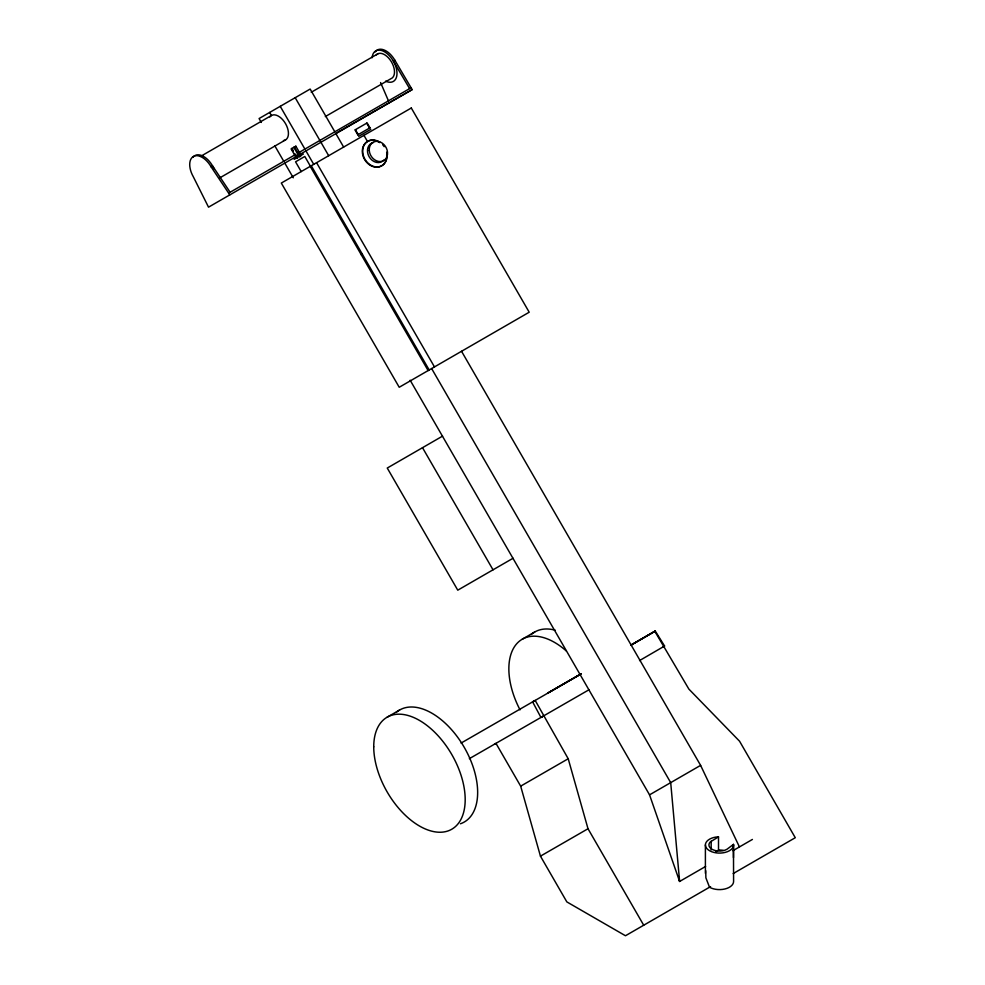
<?xml version="1.0" encoding="UTF-8"?>
<svg xmlns="http://www.w3.org/2000/svg" width="985" height="985" viewBox="0 0 985 985"><rect width="100%" height="100%" fill="white"/><g stroke="black" fill="none" stroke-linecap="round" stroke-linejoin="round"><path stroke-width="1.48" d="M715.91 851.619L718.508 850.129L718.508 836.881L710.333 841.892A10.576 6.107 0 0 0 713.054 849.796A10.576 6.107 0 0 0 726.979 849.267L733.468 844.379L733.591 881.464A14.098 8.139 0 0 1 724.886 888.987A14.098 8.139 0 0 1 709.52 887.226L705.876 877.82L705.716 870.703M631.114 645.089L655.271 631.053L664.579 646.025L639.548 660.578M663.127 646.96L664.579 646.025M311.248 92.27L378.166 53.646M200.571 156.406L271.417 115.491L269.656 112.438M299.354 154.731L412.173 89.598L394.85 60.22L393.347 61.082L409.612 88.625M296.756 156.221L208.525 207.17L193.282 176.697A17.631 10.182 60 0 1 193.454 156.43A17.631 10.182 60 0 1 211.085 166.81L212.575 165.936L230.121 192.26M325.309 116.587L390.91 78.714A14.098 8.139 60 0 0 391.304 61.636A14.098 8.139 60 0 0 376.393 54.828M219.914 177.792L285.515 139.919M211.085 166.81L228.631 193.122L295.66 154.423M298.344 152.872L411.114 87.763M335.639 133.468L412.173 89.598M294.146 159.361L303.392 154.029M357.666 134.908L370.114 127.718M358.688 136.349L370.852 129.331M361.347 254.906L362.406 254.302M442.573 436.109L387.253 468.047L457.766 590.175L513.087 558.236M387.13 717.215L399.59 710.025M522.247 639.216L534.707 632.013M461.079 743.072L580.682 674.208M469.34 758.672L588.895 689.82M705.617 866.455L679.613 881.464L649.546 794.846L700.606 765.37L461.546 351.288M732.938 850.683L752.405 839.442M710.567 886.623L625.475 935.75L566.843 901.903L540.445 856.15L520.671 786.153L495.997 743.404L494.458 744.192M733.172 873.572L795.277 837.718L739.575 741.237L688.872 689.094L654.865 631.373M581.088 673.789L547.832 693.046L580.953 673.962M631.422 644.793L655.271 631.053L631.299 644.966M520.671 786.153L568.21 758.758L535.212 700.458L532.614 701.862L540.925 717.412L542.464 716.624M540.445 856.15L588.008 828.742L568.21 758.758M540.925 717.412L543.523 716.021M532.614 701.862L534.153 701.074M718.508 836.881L715.849 837.09A14.098 8.139 0 0 0 705.605 846.361A14.098 8.139 0 0 0 720.725 853.059A14.098 8.139 0 0 0 733.591 844.945M718.508 850.129L719.493 850.055A14.098 8.139 0 0 1 723.15 850.326M369.954 127.816L367.134 122.928L354.994 129.934L357.814 134.822M366.715 123.162L369.535 128.05M363.933 135.351L367.467 141.458M355.413 129.688L358.232 134.576M334.826 131.805L310.152 89.056L259.08 118.545L261.32 122.435M335.885 133.64L343.642 147.073M295.192 97.7L328.682 155.704M316.567 162.697L434.471 366.912M280.232 106.331L304.907 149.08M305.966 150.914L313.723 164.347M431.627 368.55L670.699 782.632L679.613 881.464L678.887 876.933M311.285 165.751L429.189 369.966M310.435 166.243L304.796 156.467L295.562 161.811L301.201 171.575M310.226 166.367L428.13 370.569M299.243 153.98L300.659 156.418M294.38 147.011L298.615 154.337M298.332 154.51L299.748 156.947M293.85 147.331L298.073 154.657M291.929 148.427L293.345 150.877M296.165 155.753L297.568 158.203M291.646 148.587L293.062 151.037M294.466 153.475L295.882 155.925M274.778 145.743L283.754 161.294M284.813 163.128L293.271 177.78M410.154 380.235L649.546 794.846M422.516 447.695L493.029 569.822M228.631 193.122L229.677 194.956M588.008 828.742L643.71 925.223M700.606 765.37L739.439 846.928M380.579 82.531L388.459 100.839M733.468 844.379L733.468 857.627M711.17 841.264L711.17 849.895M705.395 844.945L705.395 873.326M386.551 158.24A14.098 11.512 60 0 1 371.407 165.936A14.098 11.512 60 0 1 363.022 146.974A14.098 11.512 60 0 1 379.619 142.579M386.674 154.793A14.098 11.512 60 0 1 386.686 157.12M269.828 116.969A14.098 8.139 60 0 1 285.515 123.63A14.098 8.139 60 0 1 283.458 140.559M192.949 157.378A17.631 10.182 60 0 1 213.954 168.681M372.121 57.758A17.631 10.182 60 0 1 384.901 51.996A17.631 10.182 60 0 1 396.992 72.952A17.631 10.182 60 0 1 385.615 81.139M375.236 51.885A17.631 10.182 60 0 1 394.85 60.22M386.649 152.232A14.098 11.512 60 0 1 375.285 166.834A14.098 11.512 60 0 1 362.899 148.538A14.098 11.512 60 0 1 379.976 142.382M382.673 144.746A14.098 11.512 60 0 1 384.187 146.679M383.67 160.186A10.576 8.631 60 0 1 369.153 156.775A10.576 8.631 60 0 1 373.463 142.493M396.179 712.463A64.665 37.331 60 0 1 464.255 747.356A64.665 37.331 60 0 1 460.438 823.768M520.031 709.853A64.665 37.331 60 0 1 515.82 644.83A64.665 37.331 60 0 1 566.412 651.048M531.297 634.451A64.665 37.331 60 0 1 555.208 630.178M295.845 146.174L291.104 148.907L295.34 156.233L300.068 153.5L295.845 146.174M411.299 108.005L281.316 183.062L399.221 387.265L529.204 312.22L411.299 108.005M369.276 150.594A10.576 8.631 60 0 0 383.682 160.592A10.576 8.631 60 0 0 382.229 143.12A10.576 8.631 60 0 0 369.276 150.594M373.734 746.827A64.665 37.331 60 0 0 442.327 832.14A64.665 37.331 60 0 0 442.327 740.695A64.665 37.331 60 0 0 373.734 746.827"/></g></svg>
